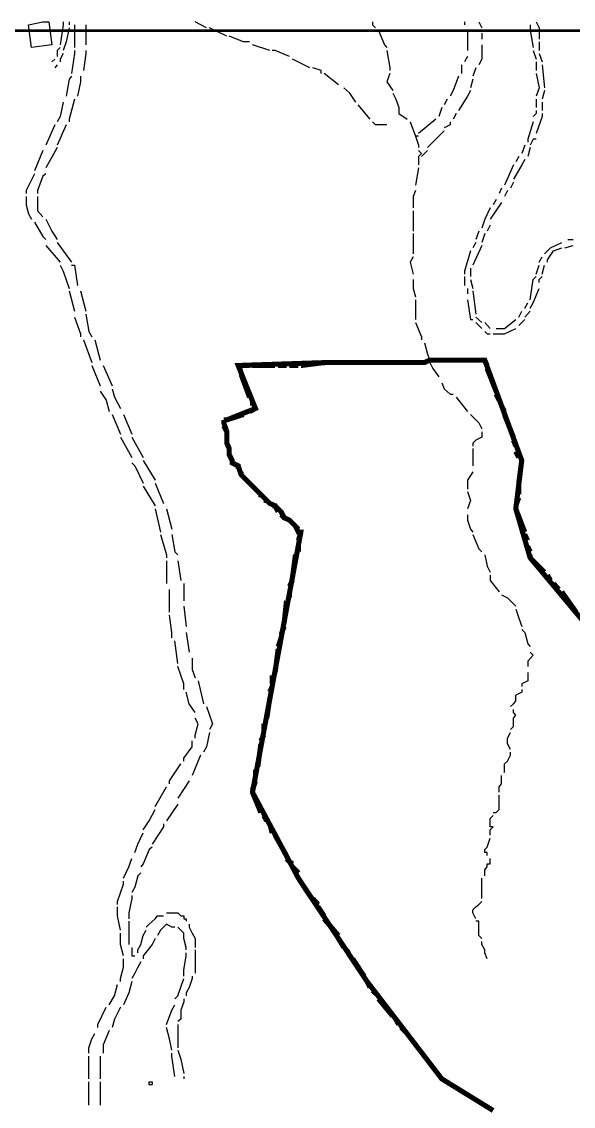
# Model space of a CAD drawing. Header units: millimetres. Extents: x -3588 to 75209, y -3737 to 38254.
# Drawn here: x -2860 to -2599, y 22586 to 23098 of the extents above; entities that cross this region are included whole.
import ezdxf

# ---------------------------------------------------------------- set-up
doc = ezdxf.new("R2010")
doc.units = ezdxf.units.MM
doc.layers.add('P', color=253, linetype='Continuous')

msp = doc.modelspace()

# ---------------------------------------------------------------- linework, layer by layer
at = {"layer": 'P'}
for points in [[(-2848.848, 23098.458), (-2847.44, 23098.458), (-2846.031, 23087.448), (-2855.617, 23086.312), (-2857.026, 23097.034), (-2850.256, 23098.458), (-2848.848, 23098.458)], [(-2840.654, 23098.458), (-2840.654, 23097.034), (-2842.078, 23087.448)], [(-2837.837, 23098.458), (-2837.837, 23097.034)], [(-2772.91, 23095.626), (-2778.271, 23098.458)], [(-2694.428, 23098.458), (-2694.428, 23097.034), (-2693.02, 23095.626)], [(-2650.962, 23098.458), (-2650.962, 23097.034)], [(-2644.192, 23098.458), (-2642.784, 23095.626)], [(-2617.082, 23098.458), (-2615.674, 23095.626), (-2615.674, 23090.265)], [(-2837.837, 23095.626), (-2839.246, 23088.856), (-2840.654, 23084.903)], [(-2835.293, 23097.034), (-2835.293, 23094.217), (-2835.293, 23086.312)], [(-2829.931, 23097.034), (-2829.931, 23094.217), (-2829.931, 23087.448)], [(-2763.308, 23091.673), (-2771.502, 23095.626)], [(-2691.611, 23094.217), (-2688.795, 23087.448), (-2687.658, 23086.312)], [(-2650.962, 23094.217), (-2649.554, 23094.217), (-2649.554, 23084.903)], [(-2642.784, 23093.081), (-2642.784, 23090.265)], [(-2619.915, 23097.034), (-2619.915, 23094.217), (-2618.506, 23086.312)], [(-2752.586, 23088.856), (-2755.402, 23088.856), (-2762.188, 23091.673)], [(-2742.983, 23084.903), (-2751.177, 23087.448)], [(-2642.784, 23087.448), (-2642.784, 23080.662), (-2644.192, 23078.134)], [(-2615.674, 23088.856), (-2615.674, 23084.903)], [(-2842.078, 23086.312), (-2843.487, 23084.903), (-2843.487, 23082.071)], [(-2840.654, 23083.495), (-2842.078, 23080.662), (-2842.078, 23079.542)], [(-2835.293, 23084.903), (-2835.293, 23083.495), (-2836.701, 23073.893)], [(-2829.931, 23084.903), (-2829.931, 23083.495), (-2831.068, 23075.301)], [(-2733.669, 23082.071), (-2740.455, 23084.903), (-2741.863, 23084.903)], [(-2687.658, 23084.903), (-2686.25, 23076.709), (-2686.25, 23075.301)], [(-2649.554, 23082.071), (-2650.962, 23079.542)], [(-2618.506, 23084.903), (-2617.082, 23080.662)], [(-2615.674, 23083.495), (-2614.265, 23079.542)], [(-2844.607, 23080.662), (-2846.031, 23079.542)], [(-2843.487, 23078.134), (-2844.607, 23076.709)], [(-2724.083, 23076.709), (-2732.261, 23080.662)], [(-2718.706, 23073.893), (-2718.706, 23075.301), (-2722.659, 23076.709)], [(-2652.37, 23078.134), (-2652.37, 23073.893)], [(-2645.601, 23076.709), (-2647.009, 23072.757)], [(-2617.082, 23079.542), (-2617.082, 23075.301)], [(-2614.265, 23078.134), (-2613.129, 23067.123)], [(-2836.701, 23072.757), (-2837.837, 23071.348), (-2839.246, 23063.17)], [(-2832.476, 23072.757), (-2832.476, 23069.94), (-2833.884, 23063.17)], [(-2710.528, 23068.532), (-2717.297, 23073.893)], [(-2686.25, 23073.893), (-2687.658, 23069.94), (-2684.842, 23065.987)], [(-2653.779, 23072.757), (-2656.323, 23065.987), (-2657.732, 23063.17)], [(-2617.082, 23073.893), (-2615.674, 23067.123), (-2617.082, 23063.17)], [(-2702.334, 23060.338), (-2705.167, 23064.579), (-2707.983, 23067.123)], [(-2647.009, 23071.348), (-2648.145, 23067.123)], [(-2835.293, 23061.746), (-2837.837, 23052.432), (-2837.837, 23051.023)], [(-2684.842, 23064.579), (-2683.433, 23061.746), (-2682.009, 23057.809)], [(-2659.156, 23061.746), (-2660.564, 23059.217)], [(-2648.145, 23065.987), (-2649.554, 23063.17), (-2653.779, 23056.385)], [(-2617.082, 23061.746), (-2617.082, 23057.809)], [(-2613.129, 23065.987), (-2614.265, 23061.746)], [(-2840.654, 23060.338), (-2842.078, 23053.568), (-2843.487, 23051.023)], [(-2695.564, 23052.432), (-2701.214, 23059.217)], [(-2682.009, 23057.809), (-2682.009, 23054.976)], [(-2661.684, 23057.809), (-2663.109, 23053.568)], [(-2617.082, 23056.385), (-2617.082, 23054.976), (-2618.506, 23053.568)], [(-2614.265, 23060.338), (-2614.265, 23056.385)], [(-2687.658, 23049.615), (-2693.02, 23049.615), (-2694.428, 23051.023)], [(-2682.009, 23054.976), (-2678.056, 23052.432)], [(-2676.648, 23051.023), (-2674.103, 23044.254)], [(-2664.517, 23052.432), (-2672.695, 23045.662)], [(-2657.732, 23051.023), (-2657.732, 23049.615), (-2660.564, 23048.207)], [(-2654.915, 23054.976), (-2656.323, 23052.432)], [(-2618.506, 23051.023), (-2621.035, 23042.846), (-2621.035, 23041.421)], [(-2614.265, 23054.976), (-2614.265, 23053.568), (-2617.082, 23045.662)], [(-2844.607, 23049.615), (-2848.848, 23040.013)], [(-2839.246, 23049.615), (-2843.487, 23040.013)], [(-2660.564, 23046.798), (-2668.47, 23038.893)], [(-2672.695, 23044.254), (-2674.103, 23044.254)], [(-2674.103, 23044.254), (-2672.695, 23040.013)], [(-2617.082, 23042.846), (-2618.506, 23042.846), (-2619.915, 23040.013)], [(-2850.256, 23037.484), (-2854.209, 23027.882)], [(-2843.487, 23038.893), (-2848.848, 23029.29)], [(-2672.695, 23040.013), (-2672.695, 23038.893)], [(-2672.695, 23037.484), (-2671.287, 23036.06), (-2672.695, 23034.652)], [(-2668.47, 23037.484), (-2671.287, 23034.652)], [(-2622.459, 23040.013), (-2623.868, 23036.06)], [(-2619.915, 23038.893), (-2621.035, 23034.652)], [(-2672.695, 23034.652), (-2672.695, 23030.699)], [(-2627.821, 23030.699), (-2632.046, 23021.097)], [(-2622.459, 23033.243), (-2623.868, 23030.699), (-2627.821, 23023.929)], [(-2625.276, 23034.652), (-2626.684, 23032.107)], [(-2854.209, 23026.474), (-2858.162, 23018.568), (-2858.162, 23017.16)], [(-2848.848, 23026.474), (-2850.256, 23025.338), (-2852.801, 23018.568), (-2852.801, 23017.16)], [(-2672.695, 23029.29), (-2674.103, 23021.097)], [(-2627.821, 23022.521), (-2629.229, 23019.688)], [(-2858.162, 23015.735), (-2858.162, 23011.782), (-2857.026, 23007.557), (-2855.617, 23005.013)], [(-2852.801, 23015.735), (-2852.801, 23012.919), (-2852.801, 23008.966), (-2850.256, 23006.149)], [(-2674.103, 23018.568), (-2675.24, 23015.735), (-2675.24, 23010.374)], [(-2633.454, 23019.688), (-2634.59, 23017.16)], [(-2630.637, 23018.568), (-2632.046, 23015.735)], [(-2638.831, 23010.374), (-2641.36, 23005.013), (-2642.784, 23000.772)], [(-2633.454, 23012.919), (-2638.831, 23005.013)], [(-2635.998, 23014.327), (-2637.407, 23011.782)], [(-2848.848, 23005.013), (-2846.031, 22999.363), (-2843.487, 22995.411)], [(-2675.24, 23008.966), (-2675.24, 23000.772), (-2675.24, 22999.363)], [(-2854.209, 23003.604), (-2850.256, 22996.835), (-2848.848, 22995.411)], [(-2638.831, 23002.196), (-2640.239, 22999.363)], [(-2675.24, 22998.243), (-2675.24, 22994.002), (-2675.24, 22988.641)], [(-2644.192, 22999.363), (-2645.601, 22995.411)], [(-2641.36, 22998.243), (-2642.784, 22994.002)], [(-2602.135, 22995.411), (-2599.59, 22995.411)], [(-2848.848, 22992.594), (-2842.078, 22984.688)], [(-2843.487, 22994.002), (-2836.701, 22984.688)], [(-2648.145, 22990.049), (-2650.962, 22980.447), (-2650.962, 22979.039)], [(-2645.601, 22994.002), (-2647.009, 22991.458)], [(-2642.784, 22992.594), (-2647.009, 22983.28)], [(-2613.129, 22988.641), (-2610.313, 22991.458), (-2604.951, 22994.002)], [(-2611.721, 22984.688), (-2611.721, 22985.824), (-2608.904, 22990.049), (-2604.951, 22991.458)], [(-2603.543, 22991.458), (-2599.59, 22992.594)], [(-2675.24, 22987.233), (-2676.648, 22984.688), (-2675.24, 22979.039)], [(-2615.674, 22984.688), (-2614.265, 22987.233)], [(-2842.078, 22983.28), (-2840.654, 22980.447), (-2837.837, 22972.269)], [(-2836.701, 22983.28), (-2835.293, 22983.28), (-2833.884, 22973.678)], [(-2648.145, 22981.871), (-2648.145, 22980.447), (-2648.145, 22977.919)], [(-2617.082, 22979.039), (-2615.674, 22983.28)], [(-2614.265, 22979.039), (-2613.129, 22983.28)], [(-2675.24, 22976.51), (-2675.24, 22975.086), (-2675.24, 22972.269), (-2674.103, 22968.316)], [(-2650.962, 22977.919), (-2650.962, 22973.678)], [(-2648.145, 22976.51), (-2647.009, 22972.269)], [(-2619.915, 22966.908), (-2618.506, 22976.51), (-2617.082, 22977.919)], [(-2615.674, 22975.086), (-2615.674, 22976.51), (-2614.265, 22977.919)], [(-2837.837, 22971.133), (-2835.293, 22961.547)], [(-2832.476, 22971.133), (-2829.931, 22961.547)], [(-2649.554, 22972.269), (-2649.554, 22969.725)], [(-2647.009, 22971.133), (-2645.601, 22960.122)], [(-2619.915, 22962.955), (-2618.506, 22965.5), (-2615.674, 22972.269)], [(-2674.103, 22966.908), (-2674.103, 22964.363), (-2674.103, 22958.714), (-2674.103, 22957.594)], [(-2649.554, 22966.908), (-2648.145, 22957.594), (-2647.009, 22957.594)], [(-2622.459, 22962.955), (-2621.035, 22965.5)], [(-2835.293, 22958.714), (-2832.476, 22950.808), (-2832.476, 22949.4)], [(-2829.931, 22960.122), (-2828.523, 22951.944), (-2827.115, 22949.4)], [(-2645.601, 22958.714), (-2642.784, 22956.185)], [(-2625.276, 22958.714), (-2623.868, 22961.547)], [(-2622.459, 22958.714), (-2619.915, 22961.547)], [(-2674.103, 22956.185), (-2671.287, 22949.4), (-2671.287, 22947.992)], [(-2645.601, 22956.185), (-2642.784, 22953.353)], [(-2641.36, 22956.185), (-2638.831, 22953.353)], [(-2635.998, 22953.353), (-2632.046, 22953.353), (-2626.684, 22957.594)], [(-2625.276, 22954.761), (-2623.868, 22956.185), (-2622.459, 22957.594)], [(-2641.36, 22951.944), (-2640.239, 22950.808), (-2638.831, 22950.808)], [(-2637.407, 22950.808), (-2632.046, 22950.808), (-2626.684, 22953.353)], [(-2831.068, 22947.992), (-2827.115, 22937.269)], [(-2825.706, 22947.992), (-2823.162, 22938.389)], [(-2669.878, 22946.583), (-2668.47, 22941.222), (-2667.334, 22938.389)], [(-2827.115, 22935.861), (-2823.162, 22926.259)], [(-2821.754, 22935.861), (-2817.513, 22926.259)], [(-2667.334, 22937.269), (-2665.925, 22934.436), (-2663.109, 22930.484)], [(-2823.162, 22923.714), (-2820.329, 22919.473), (-2818.921, 22914.112)], [(-2817.513, 22924.85), (-2816.376, 22920.897), (-2813.56, 22915.536)], [(-2661.684, 22927.667), (-2660.564, 22924.85), (-2657.732, 22922.306), (-2656.323, 22922.306)], [(-2654.915, 22920.897), (-2653.779, 22919.473), (-2649.554, 22914.112)], [(-2817.513, 22912.703), (-2813.56, 22903.389)], [(-2812.151, 22912.703), (-2808.198, 22903.389)], [(-2648.145, 22912.703), (-2644.192, 22908.75), (-2642.784, 22905.934)], [(-2642.784, 22904.525), (-2642.784, 22903.389), (-2642.784, 22901.981), (-2645.601, 22900.573), (-2647.009, 22899.148), (-2647.009, 22897.74)], [(-2813.56, 22901.981), (-2808.198, 22892.379)], [(-2808.198, 22901.981), (-2802.837, 22892.379)], [(-2647.009, 22896.62), (-2647.009, 22892.379), (-2647.009, 22888.426)], [(-2808.198, 22889.834), (-2806.79, 22888.426), (-2802.837, 22880.248)], [(-2802.837, 22890.97), (-2797.188, 22881.656)], [(-2647.009, 22885.609), (-2649.554, 22881.656), (-2649.554, 22878.824), (-2649.554, 22877.415)], [(-2802.837, 22878.824), (-2797.188, 22869.509)], [(-2797.188, 22880.248), (-2793.235, 22870.646)], [(-2649.554, 22876.295), (-2648.145, 22872.054), (-2649.554, 22868.101)], [(-2797.188, 22868.101), (-2794.643, 22857.09)], [(-2791.827, 22868.101), (-2789.282, 22858.499)], [(-2649.554, 22865.284), (-2649.554, 22862.74), (-2648.145, 22858.499), (-2647.009, 22857.09)], [(-2794.643, 22855.97), (-2791.827, 22846.368), (-2791.827, 22844.96)], [(-2789.282, 22855.97), (-2787.874, 22847.776), (-2786.465, 22846.368)], [(-2647.009, 22855.97), (-2644.192, 22849.185), (-2642.784, 22847.776)], [(-2641.36, 22846.368), (-2640.239, 22841.007), (-2638.831, 22838.174)], [(-2791.827, 22843.551), (-2791.827, 22832.813)], [(-2786.465, 22843.551), (-2785.057, 22834.237)], [(-2638.831, 22836.766), (-2638.831, 22834.237), (-2634.59, 22828.86)], [(-2783.633, 22832.813), (-2783.633, 22824.635)], [(-2790.418, 22819.274), (-2790.418, 22823.227), (-2790.418, 22829.996)], [(-2633.454, 22827.452), (-2630.637, 22826.043), (-2626.684, 22822.09)], [(-2783.633, 22822.09), (-2782.512, 22812.488)], [(-2626.684, 22820.682), (-2625.276, 22816.441), (-2623.868, 22812.488)], [(-2789.282, 22807.127), (-2789.282, 22809.671), (-2790.418, 22817.849)], [(-2623.868, 22811.08), (-2622.459, 22809.671), (-2621.035, 22804.31), (-2619.915, 22802.902)], [(-2786.465, 22794.996), (-2787.874, 22805.719)], [(-2782.512, 22809.671), (-2781.104, 22800.357)], [(-2619.915, 22800.357), (-2618.506, 22798.949), (-2621.035, 22796.116), (-2621.035, 22794.996), (-2621.035, 22793.588)], [(-2779.68, 22797.525), (-2779.68, 22792.163), (-2778.271, 22788.211)], [(-2783.633, 22782.577), (-2783.633, 22785.394), (-2786.465, 22793.588)], [(-2621.035, 22790.755), (-2621.035, 22788.211), (-2621.035, 22786.802), (-2623.868, 22785.394), (-2623.868, 22783.986)], [(-2776.863, 22786.802), (-2774.319, 22775.792)], [(-2778.271, 22771.839), (-2781.104, 22775.792), (-2782.512, 22781.441)], [(-2629.229, 22774.671), (-2627.821, 22775.792), (-2626.684, 22777.2), (-2626.684, 22778.624), (-2626.684, 22780.033)], [(-2623.868, 22782.577), (-2623.868, 22781.441), (-2626.684, 22780.033)], [(-2772.91, 22774.671), (-2770.094, 22766.477), (-2771.502, 22763.661)], [(-2778.271, 22759.708), (-2778.271, 22761.116), (-2776.863, 22766.477), (-2778.271, 22769.022)], [(-2629.229, 22763.661), (-2627.821, 22765.069), (-2627.821, 22766.477), (-2627.821, 22769.022), (-2626.684, 22770.43), (-2627.821, 22771.839), (-2627.821, 22773.263)], [(-2771.502, 22762.252), (-2772.91, 22755.467), (-2774.319, 22752.938)], [(-2629.229, 22754.347), (-2630.637, 22756.875), (-2630.637, 22759.708), (-2629.229, 22762.252)], [(-2783.633, 22748.697), (-2783.633, 22750.106), (-2779.68, 22755.467), (-2779.68, 22758.3)], [(-2775.727, 22751.514), (-2779.68, 22741.928)], [(-2632.046, 22743.336), (-2632.046, 22744.744), (-2632.046, 22747.561), (-2630.637, 22748.697), (-2629.229, 22751.514), (-2629.229, 22752.938)], [(-2790.418, 22737.975), (-2790.418, 22739.383), (-2785.057, 22747.561)], [(-2781.104, 22739.383), (-2786.465, 22731.189)], [(-2634.59, 22734.022), (-2634.59, 22735.142), (-2634.59, 22736.551), (-2633.454, 22737.975), (-2633.454, 22739.383), (-2633.454, 22740.792), (-2633.454, 22741.928)], [(-2797.188, 22727.236), (-2791.827, 22736.551)], [(-2786.465, 22728.373), (-2791.827, 22720.467)], [(-2637.407, 22724.42), (-2635.998, 22724.42), (-2634.59, 22725.828), (-2634.59, 22727.236), (-2634.59, 22728.373), (-2634.59, 22729.781), (-2634.59, 22731.189), (-2634.59, 22732.614)], [(-2802.837, 22716.226), (-2800.005, 22720.467), (-2797.188, 22725.828)], [(-2638.831, 22713.697), (-2638.831, 22714.817), (-2638.831, 22716.226), (-2637.407, 22717.65), (-2638.831, 22717.65), (-2638.831, 22719.058), (-2638.831, 22720.467), (-2638.831, 22721.603), (-2637.407, 22723.011)], [(-2793.235, 22719.058), (-2793.235, 22717.65), (-2798.596, 22709.456)], [(-2806.79, 22705.503), (-2805.382, 22709.456), (-2802.837, 22714.817)], [(-2798.596, 22708.048), (-2800.005, 22706.912), (-2802.837, 22700.142), (-2803.957, 22698.734)], [(-2640.239, 22704.095), (-2640.239, 22705.503), (-2641.36, 22705.503), (-2641.36, 22706.912), (-2640.239, 22708.048), (-2638.831, 22712.289)], [(-2812.151, 22693.373), (-2809.607, 22698.734), (-2808.198, 22702.687)], [(-2641.36, 22694.493), (-2641.36, 22695.901), (-2641.36, 22697.325), (-2640.239, 22698.734), (-2640.239, 22700.142), (-2638.831, 22700.142), (-2638.831, 22701.278), (-2638.831, 22702.687)], [(-2814.968, 22680.954), (-2814.968, 22682.362), (-2812.151, 22690.54), (-2812.151, 22691.964)], [(-2803.957, 22695.901), (-2805.382, 22694.493), (-2806.79, 22689.132), (-2808.198, 22686.587)], [(-2642.784, 22683.77), (-2642.784, 22685.179), (-2642.784, 22686.587), (-2642.784, 22687.723), (-2642.784, 22689.132), (-2642.784, 22691.964), (-2642.784, 22693.373)], [(-2808.198, 22685.179), (-2808.198, 22683.77), (-2809.607, 22677.001), (-2809.607, 22674.168)], [(-2645.601, 22674.168), (-2647.009, 22677.001), (-2647.009, 22678.409), (-2645.601, 22679.817), (-2644.192, 22680.954), (-2642.784, 22682.362)], [(-2813.56, 22668.807), (-2814.968, 22675.576), (-2814.968, 22679.817)], [(-2791.827, 22677.001), (-2790.418, 22677.001), (-2789.282, 22677.001), (-2786.465, 22677.001), (-2785.057, 22675.576), (-2783.633, 22675.576), (-2783.633, 22674.168), (-2782.512, 22674.168), (-2782.512, 22673.048)], [(-2809.607, 22673.048), (-2809.607, 22670.215), (-2809.607, 22663.446), (-2809.607, 22662.037)], [(-2801.429, 22670.215), (-2800.005, 22671.639), (-2797.188, 22674.168), (-2796.052, 22675.576), (-2793.235, 22675.576)], [(-2787.874, 22670.215), (-2789.282, 22670.215), (-2791.827, 22671.639), (-2794.643, 22668.807), (-2796.052, 22666.262)], [(-2781.104, 22671.639), (-2781.104, 22670.215), (-2779.68, 22667.398), (-2778.271, 22664.854), (-2778.271, 22660.629)], [(-2642.784, 22664.854), (-2644.192, 22666.262), (-2644.192, 22668.807), (-2644.192, 22670.215), (-2644.192, 22671.639), (-2644.192, 22673.048), (-2645.601, 22673.048)], [(-2812.151, 22656.676), (-2813.56, 22662.037), (-2813.56, 22667.398)], [(-2805.382, 22658.084), (-2805.382, 22659.493), (-2803.957, 22662.037), (-2802.837, 22666.262), (-2801.429, 22668.807)], [(-2782.512, 22659.493), (-2782.512, 22660.629), (-2783.633, 22664.854), (-2783.633, 22667.398), (-2785.057, 22668.807), (-2786.465, 22670.215)], [(-2797.188, 22664.854), (-2798.596, 22662.037), (-2802.837, 22656.676), (-2802.837, 22655.252)], [(-2640.239, 22655.252), (-2641.36, 22658.084), (-2641.36, 22659.493), (-2642.784, 22662.037), (-2642.784, 22663.446)], [(-2808.198, 22660.629), (-2808.198, 22656.676)], [(-2808.198, 22656.676), (-2806.79, 22656.676)], [(-2783.633, 22647.074), (-2783.633, 22649.89), (-2782.512, 22656.676), (-2782.512, 22658.084)], [(-2778.271, 22659.493), (-2778.271, 22656.676), (-2778.271, 22652.723), (-2778.271, 22648.482)], [(-2813.56, 22644.529), (-2813.56, 22645.937), (-2812.151, 22651.315), (-2812.151, 22655.252)], [(-2805.382, 22651.315), (-2806.79, 22648.482), (-2808.198, 22645.937)], [(-2803.957, 22653.843), (-2805.382, 22651.315)], [(-2787.874, 22636.351), (-2786.465, 22637.76), (-2783.633, 22645.937)], [(-2779.68, 22647.074), (-2779.68, 22645.937), (-2781.104, 22641.713), (-2782.512, 22639.168), (-2782.512, 22637.76)], [(-2818.921, 22633.519), (-2816.376, 22637.76), (-2814.968, 22643.121)], [(-2808.198, 22644.529), (-2809.607, 22639.168), (-2812.151, 22633.519)], [(-2783.633, 22636.351), (-2783.633, 22634.927), (-2785.057, 22630.99), (-2785.057, 22626.749), (-2786.465, 22625.613)], [(-2824.282, 22622.796), (-2824.282, 22624.204), (-2820.329, 22632.398)], [(-2813.56, 22632.398), (-2816.376, 22626.749), (-2817.513, 22622.796)], [(-2791.827, 22624.204), (-2789.282, 22630.99), (-2787.874, 22633.519)], [(-2818.921, 22621.388), (-2821.754, 22614.602), (-2821.754, 22610.665)], [(-2789.282, 22612.074), (-2790.418, 22617.435), (-2791.827, 22622.796)], [(-2786.465, 22624.204), (-2786.465, 22619.979), (-2786.465, 22617.435), (-2786.465, 22613.194)], [(-2828.523, 22610.665), (-2828.523, 22613.194), (-2827.115, 22617.435), (-2825.706, 22619.979)], [(-2787.874, 22599.655), (-2789.282, 22609.241), (-2789.282, 22610.665)], [(-2786.465, 22612.074), (-2785.057, 22607.833), (-2783.633, 22601.063)], [(-2828.523, 22598.518), (-2828.523, 22606.424), (-2828.523, 22609.241)], [(-2823.162, 22609.241), (-2823.162, 22601.063), (-2823.162, 22598.518)], [(-2783.633, 22599.655), (-2783.633, 22598.518)], [(-2828.523, 22586.1), (-2828.523, 22587.508), (-2828.523, 22597.11)], [(-2823.162, 22597.11), (-2823.162, 22594.278), (-2823.162, 22586.1)], [(-2800.005, 22597.11), (-2798.596, 22597.11), (-2798.596, 22595.702), (-2800.005, 22595.702), (-2800.005, 22597.11)]]:
    msp.add_lwpolyline(points, dxfattribs=at)
for points, const_width in [([(-3179.405, 23094.217), (12021.226, 23094.217)], 1.2), ([(-2764.732, 22910.159), (-2763.308, 22910.159), (-2749.769, 22915.536), (-2757.947, 22935.861), (-2715.889, 22937.269), (-2684.842, 22937.269), (-2671.287, 22937.269), (-2669.878, 22937.269), (-2667.334, 22938.389), (-2641.36, 22938.389), (-2623.868, 22890.97), (-2626.684, 22868.101), (-2619.915, 22844.96), (-2593.941, 22813.912)], 2.417), ([(-2764.732, 22910.159), (-2763.308, 22910.159), (-2749.769, 22915.536), (-2757.947, 22935.861), (-2715.889, 22937.269), (-2684.842, 22937.269), (-2671.287, 22937.269), (-2669.878, 22937.269), (-2667.334, 22938.389), (-2641.36, 22938.389), (-2623.868, 22890.97), (-2626.684, 22868.101), (-2619.915, 22844.96), (-2593.941, 22813.912)], 1.2), ([(-2728.308, 22935.861), (-2717.297, 22937.269)], 2.417), ([(-2715.889, 22937.269), (-2711.936, 22937.269)], 2.417), ([(-2710.528, 22937.269), (-2707.983, 22937.269)], 2.417), ([(-2705.167, 22937.269), (-2694.428, 22937.269)], 2.417), ([(-2693.02, 22937.269), (-2690.203, 22937.269)], 2.417), ([(-2687.658, 22937.269), (-2684.842, 22937.269)], 2.417), ([(-2682.009, 22937.269), (-2672.695, 22937.269)], 2.417), ([(-2669.878, 22937.269), (-2667.334, 22938.389)], 2.417), ([(-2664.517, 22938.389), (-2661.684, 22938.389)], 2.417), ([(-2660.564, 22938.389), (-2649.554, 22938.389)], 2.417), ([(-2647.009, 22938.389), (-2644.192, 22938.389)], 2.417), ([(-2642.784, 22938.389), (-2641.36, 22938.389), (-2640.239, 22935.861)], 2.417), ([(-2756.538, 22933.028), (-2757.947, 22935.861)], 2.417), ([(-2756.538, 22935.861), (-2752.586, 22935.861)], 2.417), ([(-2751.177, 22935.861), (-2740.455, 22935.861)], 2.417), ([(-2739.03, 22935.861), (-2735.077, 22935.861)], 2.417), ([(-2733.669, 22935.861), (-2729.444, 22935.861)], 2.417), ([(-2640.239, 22934.436), (-2635.998, 22923.714)], 2.417), ([(-2752.586, 22920.897), (-2756.538, 22931.62)], 2.417), ([(-2635.998, 22922.306), (-2634.59, 22919.473)], 2.417), ([(-2751.177, 22916.944), (-2751.177, 22919.473)], 2.417), ([(-2633.454, 22916.944), (-2632.046, 22914.112)], 2.417), ([(-2764.732, 22910.159), (-2763.308, 22910.159), (-2755.402, 22912.703)], 2.417), ([(-2752.586, 22914.112), (-2749.769, 22915.536)], 2.417), ([(-2632.046, 22912.703), (-2627.821, 22901.981)], 2.417), ([(-2637.407, 22583.555), (-2661.684, 22598.518), (-2696.973, 22644.529), (-2729.444, 22693.373), (-2733.669, 22701.278), (-2751.177, 22734.022), (-2728.308, 22857.09), (-2729.444, 22857.09), (-2730.852, 22859.923), (-2733.669, 22862.74), (-2736.214, 22863.876), (-2737.622, 22866.693), (-2740.455, 22869.509), (-2742.983, 22870.646), (-2744.408, 22872.054), (-2747.224, 22874.887), (-2751.177, 22878.824), (-2753.994, 22881.656), (-2756.538, 22884.201), (-2757.947, 22888.426), (-2760.779, 22889.834), (-2760.779, 22890.97), (-2762.188, 22893.787), (-2762.188, 22896.62), (-2763.308, 22899.148), (-2763.308, 22901.981), (-2763.308, 22904.525), (-2764.732, 22908.75), (-2764.732, 22910.159)], 2.417), ([(-2764.732, 22908.75), (-2764.732, 22910.159)], 2.417), ([(-2763.308, 22903.389), (-2763.308, 22904.525), (-2764.732, 22907.342)], 2.417), ([(-2637.407, 22583.555), (-2661.684, 22598.518), (-2696.973, 22644.529), (-2729.444, 22693.373), (-2733.669, 22701.278), (-2751.177, 22734.022), (-2728.308, 22857.09), (-2729.444, 22857.09), (-2730.852, 22859.923), (-2733.669, 22862.74), (-2736.214, 22863.876), (-2737.622, 22866.693), (-2740.455, 22869.509), (-2742.983, 22870.646), (-2744.408, 22872.054), (-2747.224, 22874.887), (-2751.177, 22878.824), (-2753.994, 22881.656), (-2756.538, 22884.201), (-2757.947, 22888.426), (-2760.779, 22889.834), (-2760.779, 22890.97), (-2762.188, 22893.787), (-2762.188, 22896.62), (-2763.308, 22899.148), (-2763.308, 22901.981), (-2763.308, 22904.525), (-2764.732, 22908.75), (-2764.732, 22910.159)], 1.2), ([(-2760.779, 22890.97), (-2762.188, 22893.787), (-2762.188, 22896.62), (-2763.308, 22899.148), (-2763.308, 22901.981)], 2.417), ([(-2627.821, 22900.573), (-2626.684, 22897.74)], 2.417), ([(-2626.684, 22895.211), (-2625.276, 22892.379)], 2.417), ([(-2623.868, 22890.97), (-2625.276, 22880.248)], 2.417), ([(-2757.947, 22887.017), (-2757.947, 22888.426), (-2760.779, 22889.834)], 2.417), ([(-2755.402, 22883.065), (-2756.538, 22884.201), (-2756.538, 22885.609)], 2.417), ([(-2747.224, 22873.462), (-2747.224, 22874.887), (-2751.177, 22878.824), (-2753.994, 22881.656)], 2.417), ([(-2625.276, 22878.824), (-2625.276, 22874.887)], 2.417), ([(-2742.983, 22870.646), (-2744.408, 22872.054), (-2745.816, 22872.054)], 2.417), ([(-2625.276, 22873.462), (-2626.684, 22869.509)], 2.417), ([(-2739.03, 22866.693), (-2740.455, 22869.509), (-2741.863, 22869.509)], 2.417), ([(-2729.444, 22858.499), (-2730.852, 22859.923), (-2733.669, 22862.74), (-2736.214, 22863.876), (-2737.622, 22865.284)], 2.417), ([(-2626.684, 22868.101), (-2622.459, 22857.09)], 2.417), ([(-2729.444, 22853.138), (-2728.308, 22857.09)], 2.417), ([(-2622.459, 22855.97), (-2621.035, 22853.138)], 2.417), ([(-2729.444, 22847.776), (-2729.444, 22851.729)], 2.417), ([(-2621.035, 22850.321), (-2619.915, 22847.776)], 2.417), ([(-2732.261, 22835.646), (-2730.852, 22846.368)], 2.417), ([(-2619.915, 22846.368), (-2619.915, 22844.96), (-2613.129, 22838.174)], 2.417), ([(-2611.721, 22836.766), (-2610.313, 22834.237)], 2.417), ([(-2733.669, 22831.405), (-2732.261, 22834.237)], 2.417), ([(-2608.904, 22832.813), (-2606.36, 22829.996)], 2.417), ([(-2736.214, 22813.912), (-2735.077, 22824.635)], 2.417), ([(-2733.669, 22826.043), (-2733.669, 22828.86)], 2.417), ([(-2604.951, 22828.86), (-2598.182, 22819.274)], 2.417), ([(-2737.622, 22808.535), (-2736.214, 22812.488)], 2.417), ([(-2739.03, 22802.902), (-2737.622, 22807.127)], 2.417), ([(-2740.455, 22790.755), (-2739.03, 22801.766)], 2.417), ([(-2741.863, 22785.394), (-2741.863, 22789.347)], 2.417), ([(-2742.983, 22781.441), (-2741.863, 22783.986)], 2.417), ([(-2744.408, 22769.022), (-2742.983, 22778.624)], 2.417), ([(-2745.816, 22763.661), (-2745.816, 22766.477)], 2.417), ([(-2747.224, 22758.3), (-2745.816, 22761.116)], 2.417), ([(-2748.633, 22746.153), (-2747.224, 22756.875)], 2.417), ([(-2749.769, 22740.792), (-2749.769, 22744.744)], 2.417), ([(-2751.177, 22735.142), (-2749.769, 22739.383)], 2.417), ([(-2747.224, 22724.42), (-2751.177, 22734.022)], 2.417), ([(-2744.408, 22720.467), (-2745.816, 22723.011)], 2.417), ([(-2741.863, 22714.817), (-2742.983, 22719.058)], 2.417), ([(-2735.077, 22704.095), (-2740.455, 22713.697)], 2.417), ([(-2732.261, 22700.142), (-2733.669, 22701.278), (-2735.077, 22702.687)], 2.417), ([(-2729.444, 22695.901), (-2732.261, 22698.734)], 2.417), ([(-2724.083, 22685.179), (-2729.444, 22693.373)], 2.417), ([(-2720.13, 22680.954), (-2722.659, 22683.77)], 2.417), ([(-2717.297, 22675.576), (-2720.13, 22679.817)], 2.417), ([(-2710.528, 22666.262), (-2717.297, 22674.168)], 2.417), ([(-2707.983, 22660.629), (-2710.528, 22664.854)], 2.417), ([(-2705.167, 22656.676), (-2706.575, 22659.493)], 2.417), ([(-2698.381, 22647.074), (-2703.758, 22655.252)], 2.417), ([(-2695.564, 22641.713), (-2696.973, 22644.529)], 2.417), ([(-2691.611, 22637.76), (-2694.428, 22640.304)], 2.417), ([(-2684.842, 22628.157), (-2691.611, 22636.351)], 2.417), ([(-2682.009, 22624.204), (-2683.433, 22626.749)], 2.417), ([(-2678.056, 22619.979), (-2680.889, 22622.796)], 2.417)]:
    msp.add_lwpolyline(points, dxfattribs=dict(at, const_width=const_width))

doc.saveas('drawing.dxf')
